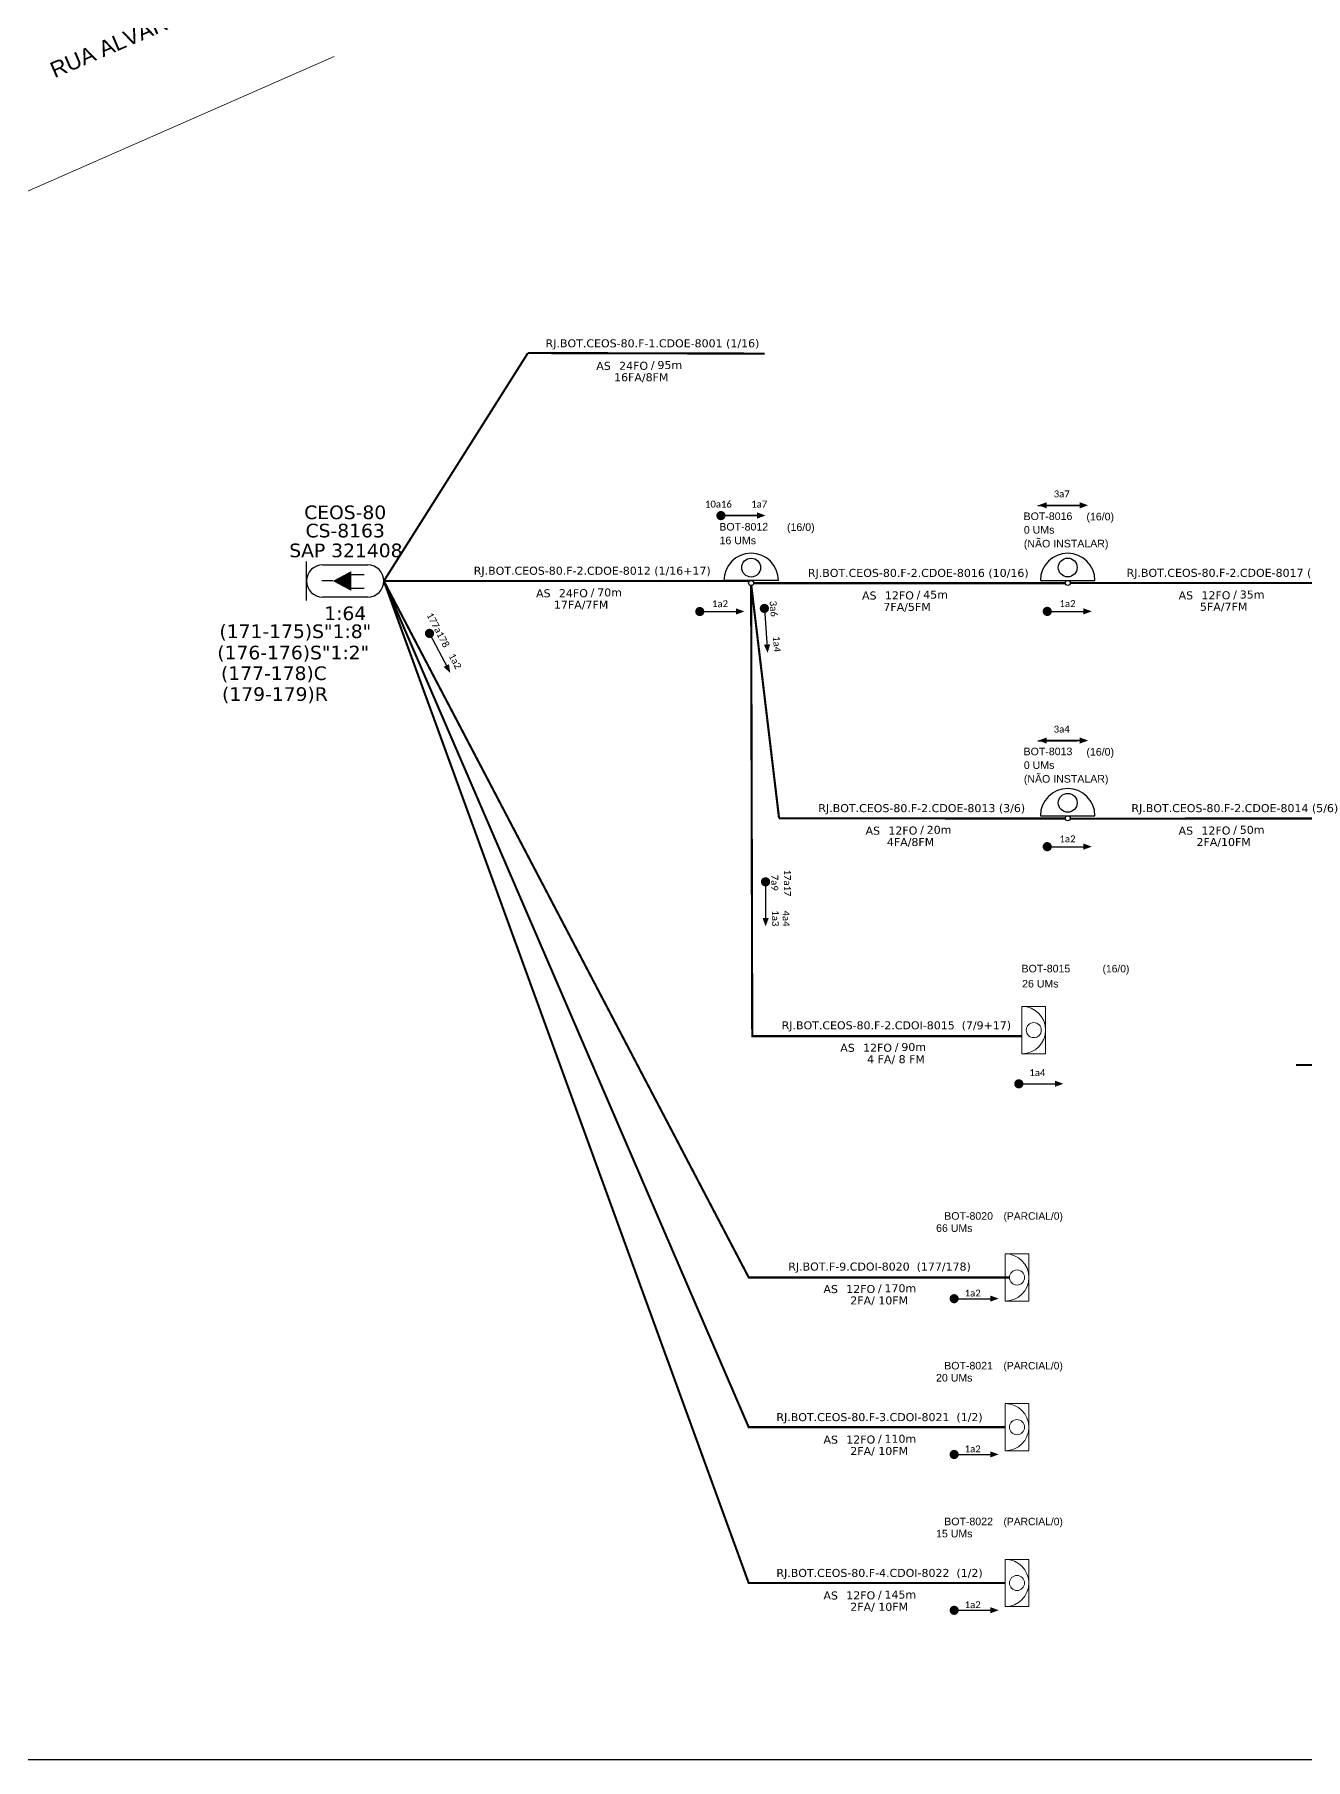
# Model space of a CAD drawing. Header units: metres. Extents: x -1477 to -636, y -54 to 540.
# Drawn here: x -1238.5 to -953.9, y -54 to 332.3 of the extents above; entities that cross this region are included whole.
import ezdxf
from ezdxf.enums import TextEntityAlignment as Align

# ---------------------------------------------------------------- set-up
doc = ezdxf.new("R2010")
doc.units = ezdxf.units.M
for name, color, linetype, lineweight in [("20.0-LEGENDA DOS CDO'S", 1, 'Continuous', 0), ('20.1-CDO_INTERIOR', 1, 'Continuous', 0), ('20.2-CDO_POSTE', 1, 'Continuous', 5), ('40.1-ETIQUETAS', 1, 'Continuous', 20), ('Quadra', 251, 'Continuous', 0), ('Segmento Logradouro Texto', 251, 'Continuous', 0)]:
    doc.layers.add(name, color=color, linetype=linetype, lineweight=lineweight)
for name, color, linetype in [('20.4-CEOS', 1, 'Continuous'), ('CAP a instalar', 1, 'FENCELINE1'), ('CD a instalar', 1, 'Continuous'), ('SETA', 7, 'Continuous'), ('texto', 255, 'Continuous'), ('UNIFILAR', 7, 'Continuous')]:
    doc.layers.add(name, color=color, linetype=linetype)
doc.styles.add('ARIAL', font='arial.ttf')
doc.styles.add('DIGICADE', font='arial.ttf')
doc.styles.add('siredit', font='verdana.ttf')
doc.styles.get("Standard").update_dxf_attribs({"font": 'arial.ttf'})
doc.linetypes.add('FENCELINE1', pattern='A,0.25,-0.1,[133,ltypeshp.shx,S=0.1,R=0,X=-0.1,Y=0],-0.1,1', length=1.45)

# ---------------------------------------------------------------- blocks, each defined once
blk = doc.blocks.new('CDOI NI')
at = {"layer": 'CAP a instalar', "color": 252, "linetype": 'Continuous'}
blk.add_lwpolyline([(34185.32, 58977.88), (34198.4, 58977.88)], dxfattribs=at)
for centre, radius in [((34191.86, 58980.99), 2.26), ((34191.86, 58977.28), 0.606)]:
    blk.add_circle(centre, radius, dxfattribs=at)
blk.add_arc((34191.86, 58977.88), 6.54, 360, 180, dxfattribs=at)
blk = doc.blocks.new('*U29')
at = {"layer": '20.4-CEOS', "color": 7, "style": 'siredit'}
for tag, p in [('FIBRAS_SPLITTER', (0, 0)), ('FIBRAS_TOP_C', (0, -4.13)), ('RESERVA_FINAIS', (0, -5.46))]:
    blk.add_attdef(tag, p, '', height=1.01, dxfattribs=at)
for tag, p, flags in [('ID_ATIVIDADE', (0, -6.77), 3), ('FATOR', (0, -8.09), 1), ('QTDE', (0, -9.4), 1), ('FID', (0, -10.71), 1)]:
    blk.add_attdef(tag, p, '', height=1.01, dxfattribs=dict(at, flags=flags))
blk = doc.blocks.new('*U31')
at = {"layer": '20.4-CEOS', "color": 7, "style": 'siredit'}
blk.add_attdef('FIBRAS_SPLITTER', (0, 0), '', height=1.01, dxfattribs=at)
for tag, p, flags in [('ID_ATIVIDADE', (0, -1.48), 3), ('FATOR', (0, -2.79), 1), ('QTDE', (0, -4.11), 1), ('FID', (0, -5.42), 1)]:
    blk.add_attdef(tag, p, '', height=1.01, dxfattribs=dict(at, flags=flags))
blk = doc.blocks.new('ETIQUETA_RS5F')
at = {"layer": '40.1-ETIQUETAS', "color": 0, "style": 'siredit'}
blk.add_text('/', height=1.5, dxfattribs=at).set_placement((1.58, -1.95), align=Align.MIDDLE_RIGHT)
for tag, p in [('ETIQUETA_R_PRIMARIA', (1.21, 4.1)), ('ETIQUETA_R_SECUNDARIA', (1.21, 2.1)), ('F_ATIVAS/F_MORTAS', (1.14, -4.24))]:
    blk.add_attdef(tag, text='', height=1.5, dxfattribs=at).set_placement(p, align=Align.MIDDLE_CENTER)
for tag, p in [('TIPO_CABO', (-6.58, -2.12)), ('CAP_CABO', (0.4, -2.09))]:
    blk.add_attdef(tag, text='', height=1.5, dxfattribs=at).set_placement(p, align=Align.MIDDLE_RIGHT)
blk.add_attdef('METROS', text='', height=1.5, dxfattribs=at).set_placement((2.14, -1.95), align=Align.MIDDLE_LEFT)
for tag, p in [('FUSÃO_1', (0.85, -8.39)), ('FUSÃO_2', (0.85, -10.6)), ('FUSÃO_3', (0.85, -12.93)), ('FUSÃO_4', (0.85, -15.14)), ('FUSÃO_5', (0.85, -17.16))]:
    blk.add_attdef(tag, text='', height=1.5, dxfattribs=at).set_placement(p, align=Align.CENTER)
blk = doc.blocks.new('CDOI_INT')
at = {"layer": '20.1-CDO_INTERIOR', "color": 0, "lineweight": 18}
blk.add_lwpolyline([(4.25, -4.25), (4.25, 4.25), (0, 4.25), (0, -4.25)], close=True, dxfattribs=at)
blk.add_circle((2.12, 0), 1.36, dxfattribs=at)
blk.add_arc((0, 0), 4.25, 270, 90, dxfattribs=at)
at = {"layer": "20.0-LEGENDA DOS CDO'S", "color": 0, "style": 'ARIAL'}
for tag, p in [('CDO_N', (-0.08, 10.38)), ('SURVEY', (-0.08, 8.2)), ('SPLITER_1', (21.18, 10.38)), ('SPLITER_2', (21.19, 8.68)), ('SAP', (-0.08, 6.23)), ('1:XX', (5.94, -2.22)), ('UMS', (5.94, -4.24))]:
    blk.add_attdef(tag, p, '', height=1.36, dxfattribs=at)
blk.add_attdef('FIBRAS_UTILIZADAS', text='', height=1.36, dxfattribs=at).set_placement((15.34, 10.38), align=Align.CENTER)
blk = doc.blocks.new('CDOE-TEXTO PADRÃO')
at = {"layer": "20.0-LEGENDA DOS CDO'S", "color": 0, "style": 'ARIAL'}
for tag, p in [('CDO_N', (0.49, 7.39)), ('CORDOALHA', (0.5, 4.33)), ('SAP', (0.51, 1.67)), ('SPLITER_1', (0.59, -0.91)), ('SPLITER_2', (0.6, -3.55)), ('(XX-XX_F)S', (0.54, -8.29)), ('(XX-XX_L)S', (0.55, -10.83)), ('UMS', (0.55, -13.15))]:
    blk.add_attdef(tag, p, '', height=1.7, rotation=0.118, dxfattribs=at)
blk.add_attdef('FIBRAS_UTILIZADAS', text='', height=1.7, rotation=0.118, dxfattribs=at).set_placement((19.77, 7.43), align=Align.CENTER)

msp = doc.modelspace()

# ---------------------------------------------------------------- linework, layer by layer
at = {"color": 5}
msp.add_line((-1071.93, 210.01), (-1084.14, 210.01), dxfattribs=at)
at = {"color": 7}
msp.add_lwpolyline([(-1477.01, -54.05), (-636.01, -54.05), (-636.01, 539.95), (-1477.01, 539.95)], close=True, dxfattribs=at)
for points, const_width in [([(-1085.31, 224.57, 1), (-1084.28, 224.57, 1)], 1.03), ([(-1075.1, 204.29, 1), (-1075.03, 203.26, 1)], 1.03), ([(-1090.04, 203.08, 1), (-1089.02, 203.08, 1)], 1.03), ([(-1012.22, 203.11, 1), (-1011.19, 203.11, 1)], 1.03), ([(-1150.31, 198.64, 1), (-1149.83, 197.73, 1)], 1.03), ([(-1012.22, 150.41, 1), (-1011.19, 150.41, 1)], 1.03), ([(-1074.8, 143.05, 1), (-1074.8, 142.02, 1)], 1.03), ([(-1018.59, 97.3, 1), (-1017.56, 97.3, 1)], 1.02), ([(-1033.07, 49.17, 1), (-1032.05, 49.17, 1)], 1.02), ([(-1033.07, 14.27, 1), (-1032.05, 14.27, 1)], 1.02), ([(-1033.07, -20.63, 1), (-1032.05, -20.63, 1)], 1.02)]:
    msp.add_lwpolyline(points, format="xyb", close=True, dxfattribs=dict(const_width=const_width))
at = {"color": 5}
for centre, radius in [((-1078.03, 212.91), 2.11), ((-1078.03, 209.45), 0.565)]:
    msp.add_circle(centre, radius, dxfattribs=at)
msp.add_arc((-1078.03, 210.01), 6.11, 0, 180, dxfattribs=at)
at = {"layer": '20.4-CEOS', "color": 5}
for p, q in [((-1174.01, 213.52), (-1163.9, 213.52)), ((-1163.9, 206.31), (-1174.01, 206.31))]:
    msp.add_line(p, q, dxfattribs=at)
for points in [[(-1177.61, 205.57), (-1177.61, 214.26)], [(-1171.74, 209.92), (-1174.17, 209.92)], [(-1167.76, 211.35), (-1164.69, 211.35)], [(-1167.76, 208.35), (-1164.69, 208.35)]]:
    msp.add_lwpolyline(points, dxfattribs=at)
msp.add_lwpolyline([(-1171.74, 209.92, 0, 4.45, 0), (-1167.57, 209.92, 4.45, 4.45, 0)], format="xyseb", dxfattribs=at)
for centre, start, end in [((-1174.01, 209.92), 90, 270), ((-1163.9, 209.92), 270, 90)]:
    msp.add_arc(centre, 3.6, start, end, dxfattribs=at)
at = {"layer": 'CAP a instalar', "color": 7, "linetype": 'FENCELINE1', "ltscale": 5, "const_width": 0.479}
for points in [[(-1160.3, 209.9), (-1128.03, 260.98)], [(-1128.03, 260.98), (-1075.02, 260.85)], [(-1077.99, 208.88), (-1071.77, 156.75)], [(-1077.46, 209.45), (-1007.69, 209.42)], [(-1006.56, 209.47), (-936.78, 209.45)], [(-1071.77, 156.75), (-1007.69, 156.73)], [(-1006.56, 156.7), (-936.79, 156.72)]]:
    msp.add_lwpolyline(points, dxfattribs=at)
at = {"layer": 'CAP a instalar', "color": 5, "linetype": 'FENCELINE1', "ltscale": 5, "const_width": 0.479}
msp.add_lwpolyline([(-1160.3, 209.92), (-1078.36, 209.9)], dxfattribs=at)
at = {"layer": 'CD a instalar', "color": 8, "linetype": 'FENCELINE1', "ltscale": 5, "const_width": 0.479}
for points in [[(-1020.17, 53.92), (-1078.57, 53.92), (-1160.3, 209.92)], [(-1021.13, 20.39), (-1078.58, 20.39), (-1160.3, 209.92)], [(-1021.13, -14.51), (-1078.58, -14.51), (-1160.3, 209.92)]]:
    msp.add_lwpolyline(points, dxfattribs=at)
at = {"layer": 'CD a instalar', "color": 1, "linetype": 'FENCELINE1', "ltscale": 5, "const_width": 0.479}
msp.add_lwpolyline([(-1017.36, 107.96), (-1077.78, 107.96), (-1078.03, 208.88)], dxfattribs=at)
at = {"layer": 'Quadra', "color": 4}
msp.add_lwpolyline([(-1171.39, 327.42), (-1274.27, 282.26)], dxfattribs=at)
at = {"layer": 'SETA'}
for points in [[(-1084.79, 224.57), (-1075.97, 224.57)], [(-1075.97, 224.57), (-1084.79, 224.57)], [(-1084.79, 224.57), (-1075.97, 224.57)], [(-1013.83, 226.81), (-1005, 226.81)], [(-1012.55, 226.86), (-1003.72, 226.86)], [(-1003.72, 226.86), (-1012.55, 226.86)], [(-1089.53, 203.08), (-1080.71, 203.08)], [(-1075.07, 203.78), (-1074.43, 194.97)], [(-1011.7, 203.11), (-1002.88, 203.11)], [(-1150.07, 198.18), (-1145.99, 190.36)], [(-1013.83, 174.11), (-1005, 174.11)], [(-1012.55, 174.17), (-1003.72, 174.17)], [(-1003.72, 174.17), (-1012.55, 174.17)], [(-1011.7, 150.41), (-1002.88, 150.41)], [(-1074.8, 142.54), (-1074.8, 133.71)], [(-1018.08, 97.3), (-1009.27, 97.3)], [(-1032.56, 49.17), (-1023.75, 49.17)], [(-1032.56, 14.27), (-1023.75, 14.27)], [(-1032.56, -20.63), (-1023.75, -20.63)]]:
    msp.add_lwpolyline(points, dxfattribs=at)
for points in [[(-1076.68, 225.27), (-1074.8, 224.59), (-1076.68, 223.9)], [(-1076.68, 225.27), (-1074.8, 224.59), (-1076.68, 223.9)], [(-1011.84, 227.56), (-1013.72, 226.88), (-1011.84, 226.19)], [(-1004.43, 227.56), (-1002.55, 226.88), (-1004.43, 226.19)], [(-1081.41, 203.78), (-1079.53, 203.1), (-1081.41, 202.41)], [(-1003.59, 203.81), (-1001.71, 203.12), (-1003.59, 202.44)], [(-1073.78, 195.73), (-1074.33, 193.81), (-1075.15, 195.63)], [(-1145.7, 191.31), (-1145.43, 189.33), (-1146.91, 190.68)], [(-1011.84, 174.86), (-1013.72, 174.18), (-1011.84, 173.5)], [(-1004.43, 174.86), (-1002.55, 174.18), (-1004.43, 173.5)], [(-1003.59, 151.11), (-1001.71, 150.42), (-1003.59, 149.74)], [(-1074.1, 134.42), (-1074.78, 132.54), (-1075.47, 134.42)], [(-1009.97, 97.99), (-1008.1, 97.31), (-1009.97, 96.63)], [(-1024.46, 49.87), (-1022.58, 49.19), (-1024.46, 48.5)], [(-1024.46, 14.97), (-1022.58, 14.29), (-1024.46, 13.6)], [(-1024.46, -19.93), (-1022.58, -20.61), (-1024.46, -21.3)]]:
    msp.add_solid(points, dxfattribs=at)
at = {"layer": 'UNIFILAR', "color": 1, "linetype": 'Continuous', "lineweight": 60}
msp.add_line((-928.43, 101.58), (-955.98, 101.49), dxfattribs=at)

# ---------------------------------------------------------------- block references
at = {"layer": '20.2-CDO_POSTE', "color": 252}
ref = msp.add_blockref('CDOE-TEXTO PADRÃO', (-1009.73, 212.22), dxfattribs=dict(at, xscale=0.9976919069366454, yscale=0.9976919069366454, zscale=0.9976919069366454))
ref.add_attrib('CDO_N', 'BOT-8016', (-1017.01, 223.57), dxfattribs={"layer": "20.0-LEGENDA DOS CDO'S", "color": 0, "height": 1.696, "rotation": 0.118, "style": 'ARIAL'})
ref.add_attrib('CORDOALHA', '0 UMs', (-1016.95, 220.52), dxfattribs={"layer": '20.1-CDO_INTERIOR', "color": 0, "height": 1.696, "rotation": 0.118, "style": 'ARIAL'})
ref.add_attrib('SAP', '(NÃO INSTALAR)', (-1016.95, 217.43), dxfattribs={"layer": "20.0-LEGENDA DOS CDO'S", "color": 0, "height": 1.6959, "rotation": 0.118, "style": 'ARIAL'})
ref.add_attrib('FIBRAS_UTILIZADAS', '       (16/0)', dxfattribs={"layer": "20.0-LEGENDA DOS CDO'S", "color": 0, "height": 1.6959, "rotation": 0.118, "style": 'ARIAL'}).set_placement((-1002.14, 223.5), align=Align.CENTER)
at = {"layer": '20.2-CDO_POSTE', "color": 5}
ref = msp.add_blockref('CDOE-TEXTO PADRÃO', (-1077.87, 209.85), dxfattribs=dict(at, xscale=0.9976919069366454, yscale=0.9976919069366454, zscale=0.9976919069366454))
ref.add_attrib('CDO_N', 'BOT-8012', (-1085.15, 221.21), dxfattribs={"layer": "20.0-LEGENDA DOS CDO'S", "color": 0, "height": 1.696, "rotation": 0.118, "style": 'ARIAL'})
ref.add_attrib('CORDOALHA', '16 UMs', (-1085.09, 218.15), dxfattribs={"layer": '20.1-CDO_INTERIOR', "color": 0, "height": 1.696, "rotation": 0.118, "style": 'ARIAL'})
ref.add_attrib('FIBRAS_UTILIZADAS', '       (16/0)', dxfattribs={"layer": "20.0-LEGENDA DOS CDO'S", "color": 0, "height": 1.6959, "rotation": 0.118, "style": 'ARIAL'}).set_placement((-1069.2, 221.13), align=Align.CENTER)
at = {"layer": '20.2-CDO_POSTE', "color": 252}
ref = msp.add_blockref('CDOE-TEXTO PADRÃO', (-1009.73, 159.52), dxfattribs=dict(at, xscale=0.9976919069366454, yscale=0.9976919069366454, zscale=0.9976919069366454))
ref.add_attrib('CDO_N', 'BOT-8013', (-1017.01, 170.88), dxfattribs={"layer": "20.0-LEGENDA DOS CDO'S", "color": 0, "height": 1.696, "rotation": 0.118, "style": 'ARIAL'})
ref.add_attrib('CORDOALHA', '0 UMs', (-1016.95, 167.82), dxfattribs={"layer": '20.1-CDO_INTERIOR', "color": 0, "height": 1.696, "rotation": 0.118, "style": 'ARIAL'})
ref.add_attrib('SAP', '(NÃO INSTALAR)', (-1016.95, 164.74), dxfattribs={"layer": "20.0-LEGENDA DOS CDO'S", "color": 0, "height": 1.6959, "rotation": 0.118, "style": 'ARIAL'})
ref.add_attrib('FIBRAS_UTILIZADAS', '       (16/0)', dxfattribs={"layer": "20.0-LEGENDA DOS CDO'S", "color": 0, "height": 1.6959, "rotation": 0.118, "style": 'ARIAL'}).set_placement((-1002.14, 170.8), align=Align.CENTER)
at = {"layer": '20.4-CEOS', "color": 5, "lineweight": 0}
ref = msp.add_blockref('*U29', (-1197.12, 197.13), dxfattribs=dict(at, xscale=3.023308800000001, yscale=3.023308800000001, zscale=3.023308800000001))
ref.add_attrib('FIBRAS_SPLITTER', '(171-175)S"1:8"', (-1197.12, 197.13), dxfattribs={"color": 5, "height": 3.0526, "style": 'siredit'})
ref.add_attrib('FIBRAS_TOP_C', '(177-178)C', (-1196.76, 187.74), dxfattribs={"color": 5, "height": 3.053, "style": 'siredit'})
ref.add_attrib('RESERVA_FINAIS', '(179-179)R', (-1196.53, 183.07), dxfattribs={"color": 5, "height": 3.053, "style": 'siredit'})
ref = msp.add_blockref('*U31', (-1197.59, 192.37), dxfattribs=dict(at, xscale=3.023308800000001, yscale=3.023308800000001, zscale=3.023308800000001))
ref.add_attrib('FIBRAS_SPLITTER', '(176-176)S"1:2"', (-1197.59, 192.37), dxfattribs={"color": 5, "height": 3.0526, "style": 'siredit'})
at = {"layer": '40.1-ETIQUETAS', "color": 7}
ref = msp.add_blockref('ETIQUETA_RS5F', (-1101.55, 260.64), dxfattribs=dict(at, xscale=1.197230269402352, yscale=1.197230269402352, zscale=1.197230269402352))
ref.add_attrib('ETIQUETA_R_SECUNDARIA', 'RJ.BOT.CEOS-80.F-1.CDOE-8001 (1/16)', dxfattribs={"color": 0, "height": 1.7958, "style": 'siredit'}).set_placement((-1100.13, 263.16), align=Align.MIDDLE_CENTER)
ref.add_attrib('TIPO_CABO', 'AS', dxfattribs={"color": 0, "height": 1.796, "style": 'siredit'}).set_placement((-1109.47, 258.11), align=Align.MIDDLE_RIGHT)
ref.add_attrib('CAP_CABO', '24FO', dxfattribs={"color": 0, "height": 1.796, "style": 'siredit'}).set_placement((-1101.11, 258.13), align=Align.MIDDLE_RIGHT)
ref.add_attrib('METROS', '95m', dxfattribs={"color": 0, "height": 1.796, "style": 'siredit'}).set_placement((-1099.02, 258.3), align=Align.MIDDLE_LEFT)
ref.add_attrib('F_ATIVAS/F_MORTAS', '16FA/8FM', dxfattribs={"color": 0, "height": 1.796, "style": 'siredit'}).set_placement((-1102.64, 255.56), align=Align.MIDDLE_CENTER)
ref = msp.add_blockref('ETIQUETA_RS5F', (-1115.03, 209.7), dxfattribs=dict(at, xscale=1.197230269402352, yscale=1.197230269402352, zscale=1.197230269402352))
ref.add_attrib('ETIQUETA_R_SECUNDARIA', 'RJ.BOT.CEOS-80.F-2.CDOE-8012 (1/16+17)', dxfattribs={"color": 1, "height": 1.7958, "style": 'siredit'}).set_placement((-1113.62, 212.22), align=Align.MIDDLE_CENTER)
ref.add_attrib('TIPO_CABO', 'AS', dxfattribs={"color": 0, "height": 1.796, "style": 'siredit'}).set_placement((-1122.95, 207.17), align=Align.MIDDLE_RIGHT)
ref.add_attrib('CAP_CABO', '24FO', dxfattribs={"color": 0, "height": 1.796, "style": 'siredit'}).set_placement((-1114.59, 207.19), align=Align.MIDDLE_RIGHT)
ref.add_attrib('METROS', '70m', dxfattribs={"color": 0, "height": 1.796, "style": 'siredit'}).set_placement((-1112.5, 207.36), align=Align.MIDDLE_LEFT)
ref.add_attrib('F_ATIVAS/F_MORTAS', '17FA/7FM', dxfattribs={"color": 5, "height": 1.796, "style": 'siredit'}).set_placement((-1116.12, 204.62), align=Align.MIDDLE_CENTER)
ref = msp.add_blockref('ETIQUETA_RS5F', (-1042.02, 209.21), dxfattribs=dict(at, xscale=1.197230269402352, yscale=1.197230269402352, zscale=1.197230269402352))
ref.add_attrib('ETIQUETA_R_SECUNDARIA', 'RJ.BOT.CEOS-80.F-2.CDOE-8016 (10/16)', dxfattribs={"color": 0, "height": 1.7958, "style": 'siredit'}).set_placement((-1040.6, 211.73), align=Align.MIDDLE_CENTER)
ref.add_attrib('TIPO_CABO', 'AS', dxfattribs={"color": 0, "height": 1.796, "style": 'siredit'}).set_placement((-1049.94, 206.67), align=Align.MIDDLE_RIGHT)
ref.add_attrib('CAP_CABO', '12FO', dxfattribs={"color": 0, "height": 1.796, "style": 'siredit'}).set_placement((-1041.58, 206.7), align=Align.MIDDLE_RIGHT)
ref.add_attrib('METROS', '45m', dxfattribs={"color": 0, "height": 1.796, "style": 'siredit'}).set_placement((-1039.49, 206.87), align=Align.MIDDLE_LEFT)
ref.add_attrib('F_ATIVAS/F_MORTAS', '7FA/5FM', dxfattribs={"color": 0, "height": 1.796, "style": 'siredit'}).set_placement((-1043.11, 204.12), align=Align.MIDDLE_CENTER)
ref = msp.add_blockref('ETIQUETA_RS5F', (-971.12, 209.23), dxfattribs=dict(at, xscale=1.197230269402352, yscale=1.197230269402352, zscale=1.197230269402352))
ref.add_attrib('ETIQUETA_R_SECUNDARIA', 'RJ.BOT.CEOS-80.F-2.CDOE-8017 (12/16', dxfattribs={"color": 0, "height": 1.7958, "style": 'siredit'}).set_placement((-969.7, 211.75), align=Align.MIDDLE_CENTER)
ref.add_attrib('TIPO_CABO', 'AS', dxfattribs={"color": 0, "height": 1.796, "style": 'siredit'}).set_placement((-979.04, 206.7), align=Align.MIDDLE_RIGHT)
ref.add_attrib('CAP_CABO', '12FO', dxfattribs={"color": 0, "height": 1.796, "style": 'siredit'}).set_placement((-970.68, 206.72), align=Align.MIDDLE_RIGHT)
ref.add_attrib('METROS', '35m', dxfattribs={"color": 0, "height": 1.796, "style": 'siredit'}).set_placement((-968.59, 206.89), align=Align.MIDDLE_LEFT)
ref.add_attrib('F_ATIVAS/F_MORTAS', '5FA/7FM', dxfattribs={"color": 0, "height": 1.796, "style": 'siredit'}).set_placement((-972.2, 204.15), align=Align.MIDDLE_CENTER)
ref = msp.add_blockref('ETIQUETA_RS5F', (-1041.24, 156.53), dxfattribs=dict(at, xscale=1.197230269402352, yscale=1.197230269402352, zscale=1.197230269402352))
ref.add_attrib('ETIQUETA_R_SECUNDARIA', 'RJ.BOT.CEOS-80.F-2.CDOE-8013 (3/6)', dxfattribs={"color": 0, "height": 1.7958, "style": 'siredit'}).set_placement((-1039.82, 159.05), align=Align.MIDDLE_CENTER)
ref.add_attrib('TIPO_CABO', 'AS', dxfattribs={"color": 0, "height": 1.796, "style": 'siredit'}).set_placement((-1049.16, 154), align=Align.MIDDLE_RIGHT)
ref.add_attrib('CAP_CABO', '12FO', dxfattribs={"color": 0, "height": 1.796, "style": 'siredit'}).set_placement((-1040.8, 154.03), align=Align.MIDDLE_RIGHT)
ref.add_attrib('METROS', '20m', dxfattribs={"color": 0, "height": 1.796, "style": 'siredit'}).set_placement((-1038.71, 154.19), align=Align.MIDDLE_LEFT)
ref.add_attrib('F_ATIVAS/F_MORTAS', '4FA/8FM', dxfattribs={"color": 0, "height": 1.796, "style": 'siredit'}).set_placement((-1042.33, 151.45), align=Align.MIDDLE_CENTER)
ref = msp.add_blockref('ETIQUETA_RS5F', (-971.12, 156.53), dxfattribs=dict(at, xscale=1.197230269402352, yscale=1.197230269402352, zscale=1.197230269402352))
ref.add_attrib('ETIQUETA_R_SECUNDARIA', 'RJ.BOT.CEOS-80.F-2.CDOE-8014 (5/6)', dxfattribs={"color": 0, "height": 1.7958, "style": 'siredit'}).set_placement((-969.7, 159.05), align=Align.MIDDLE_CENTER)
ref.add_attrib('TIPO_CABO', 'AS', dxfattribs={"color": 0, "height": 1.796, "style": 'siredit'}).set_placement((-979.04, 154), align=Align.MIDDLE_RIGHT)
ref.add_attrib('CAP_CABO', '12FO', dxfattribs={"color": 0, "height": 1.796, "style": 'siredit'}).set_placement((-970.68, 154.03), align=Align.MIDDLE_RIGHT)
ref.add_attrib('METROS', '50m', dxfattribs={"color": 0, "height": 1.796, "style": 'siredit'}).set_placement((-968.59, 154.19), align=Align.MIDDLE_LEFT)
ref.add_attrib('F_ATIVAS/F_MORTAS', '2FA/10FM', dxfattribs={"color": 0, "height": 1.796, "style": 'siredit'}).set_placement((-972.2, 151.45), align=Align.MIDDLE_CENTER)
at = {"layer": 'CAP a instalar', "linetype": 'FENCELINE1', "xscale": 0.93312, "yscale": 0.93312, "zscale": 0.93312}
for p in [(-32912.24, -54823.4), (-32912.24, -54876.1)]:
    msp.add_blockref('CDOI NI', p, dxfattribs=at)
at = {"layer": 'CD a instalar', "color": 1, "linetype": 'FENCELINE1', "ltscale": 5}
ref = msp.add_blockref('CDOI_INT', (-1017.37, 109.33), dxfattribs=dict(at, xscale=1.245463422985433, yscale=1.245463422985433, zscale=1.245463422985433))
ref.add_attrib('CDO_N', 'BOT-8015    ', dxfattribs={"layer": "20.0-LEGENDA DOS CDO'S", "color": 0, "height": 1.6942, "style": 'ARIAL'}).set_placement((-1003.92, 122.26), align=Align.RIGHT)
ref.add_attrib('FIBRAS_UTILIZADAS', '        (16/0)', dxfattribs={"layer": "20.0-LEGENDA DOS CDO'S", "color": 0, "height": 1.6707, "style": 'ARIAL', "width": 0.986168}).set_placement((-993.31, 122.26), align=Align.RIGHT)
ref.add_attrib('SURVEY', '               26 UMs           ', dxfattribs={"layer": "20.0-LEGENDA DOS CDO'S", "color": 0, "height": 1.6942, "style": 'ARIAL'}).set_placement((-1001.95, 118.87), align=Align.RIGHT)
ref = msp.add_blockref('ETIQUETA_RS5F', (-1046.91, 107.89), dxfattribs=dict(at, xscale=1.195235386995762, yscale=1.195235386995762, zscale=1.195235386995762))
ref.add_attrib('ETIQUETA_R_SECUNDARIA', 'RJ.BOT.CEOS-80.F-2.CDOI-8015  (7/9+17)', dxfattribs={"layer": '40.1-ETIQUETAS', "color": 0, "height": 1.7929, "style": 'siredit'}).set_placement((-1045.5, 110.4), align=Align.MIDDLE_CENTER)
ref.add_attrib('TIPO_CABO', 'AS', dxfattribs={"layer": '40.1-ETIQUETAS', "color": 0, "height": 1.793, "style": 'siredit'}).set_placement((-1054.82, 105.36), align=Align.MIDDLE_RIGHT)
ref.add_attrib('CAP_CABO', '12FO', dxfattribs={"layer": '40.1-ETIQUETAS', "color": 0, "height": 1.793, "style": 'siredit'}).set_placement((-1046.48, 105.38), align=Align.MIDDLE_RIGHT)
ref.add_attrib('METROS', '90m', dxfattribs={"layer": '40.1-ETIQUETAS', "color": 0, "height": 1.793, "style": 'siredit'}).set_placement((-1044.39, 105.55), align=Align.MIDDLE_LEFT)
ref.add_attrib('F_ATIVAS/F_MORTAS', '4 FA/ 8 FM', dxfattribs={"layer": '40.1-ETIQUETAS', "color": 0, "height": 1.793, "style": 'siredit'}).set_placement((-1045.58, 102.81), align=Align.MIDDLE_CENTER)
at = {"layer": 'CD a instalar', "color": 8, "linetype": 'FENCELINE1', "ltscale": 5}
ref = msp.add_blockref('CDOI_INT', (-1021.12, 53.92), dxfattribs=dict(at, xscale=1.245463422985433, yscale=1.245463422985433, zscale=1.245463422985433))
ref.add_attrib('CDO_N', 'BOT-8020    ', dxfattribs={"layer": "20.0-LEGENDA DOS CDO'S", "color": 0, "height": 1.6942, "style": 'ARIAL'}).set_placement((-1021.23, 66.85), align=Align.RIGHT)
ref.add_attrib('FIBRAS_UTILIZADAS', '        (PARCIAL/0)', dxfattribs={"layer": "20.0-LEGENDA DOS CDO'S", "color": 0, "height": 1.6707, "style": 'ARIAL', "width": 0.986168}).set_placement((-1008.2, 66.85), align=Align.RIGHT)
ref.add_attrib('SURVEY', '               66 UMs           ', dxfattribs={"layer": "20.0-LEGENDA DOS CDO'S", "color": 0, "height": 1.6942, "style": 'ARIAL'}).set_placement((-1021.22, 64.13), align=Align.RIGHT)
at = {"layer": 'CD a instalar', "color": 252, "linetype": 'FENCELINE1', "ltscale": 5}
ref = msp.add_blockref('ETIQUETA_RS5F', (-1050.68, 53.84), dxfattribs=dict(at, xscale=1.195235386995762, yscale=1.195235386995762, zscale=1.195235386995762))
ref.add_attrib('ETIQUETA_R_SECUNDARIA', 'RJ.BOT.F-9.CDOI-8020  (177/178)', dxfattribs={"layer": '40.1-ETIQUETAS', "color": 0, "height": 1.7929, "style": 'siredit'}).set_placement((-1049.27, 56.36), align=Align.MIDDLE_CENTER)
ref.add_attrib('TIPO_CABO', 'AS', dxfattribs={"layer": '40.1-ETIQUETAS', "color": 0, "height": 1.793, "style": 'siredit'}).set_placement((-1058.59, 51.32), align=Align.MIDDLE_RIGHT)
ref.add_attrib('CAP_CABO', '12FO', dxfattribs={"layer": '40.1-ETIQUETAS', "color": 0, "height": 1.793, "style": 'siredit'}).set_placement((-1050.24, 51.34), align=Align.MIDDLE_RIGHT)
ref.add_attrib('METROS', '170m', dxfattribs={"layer": '40.1-ETIQUETAS', "color": 0, "height": 1.793, "style": 'siredit'}).set_placement((-1048.16, 51.51), align=Align.MIDDLE_LEFT)
ref.add_attrib('F_ATIVAS/F_MORTAS', '2FA/ 10FM', dxfattribs={"layer": '40.1-ETIQUETAS', "color": 0, "height": 1.793, "style": 'siredit'}).set_placement((-1049.35, 48.77), align=Align.MIDDLE_CENTER)
at = {"layer": 'CD a instalar', "color": 8, "linetype": 'FENCELINE1', "ltscale": 5}
ref = msp.add_blockref('CDOI_INT', (-1021.13, 20.39), dxfattribs=dict(at, xscale=1.245463422985433, yscale=1.245463422985433, zscale=1.245463422985433))
ref.add_attrib('CDO_N', 'BOT-8021    ', dxfattribs={"layer": "20.0-LEGENDA DOS CDO'S", "color": 0, "height": 1.6942, "style": 'ARIAL'}).set_placement((-1021.24, 33.32), align=Align.RIGHT)
ref.add_attrib('FIBRAS_UTILIZADAS', '        (PARCIAL/0)', dxfattribs={"layer": "20.0-LEGENDA DOS CDO'S", "color": 0, "height": 1.6707, "style": 'ARIAL', "width": 0.986168}).set_placement((-1008.21, 33.32), align=Align.RIGHT)
ref.add_attrib('SURVEY', '               20 UMs           ', dxfattribs={"layer": "20.0-LEGENDA DOS CDO'S", "color": 0, "height": 1.6942, "style": 'ARIAL'}).set_placement((-1021.23, 30.61), align=Align.RIGHT)
at = {"layer": 'CD a instalar', "color": 252, "linetype": 'FENCELINE1', "ltscale": 5}
ref = msp.add_blockref('ETIQUETA_RS5F', (-1050.68, 20.12), dxfattribs=dict(at, xscale=1.195235386995762, yscale=1.195235386995762, zscale=1.195235386995762))
ref.add_attrib('ETIQUETA_R_SECUNDARIA', 'RJ.BOT.CEOS-80.F-3.CDOI-8021  (1/2)', dxfattribs={"layer": '40.1-ETIQUETAS', "color": 0, "height": 1.7929, "style": 'siredit'}).set_placement((-1049.27, 22.64), align=Align.MIDDLE_CENTER)
ref.add_attrib('TIPO_CABO', 'AS', dxfattribs={"layer": '40.1-ETIQUETAS', "color": 0, "height": 1.793, "style": 'siredit'}).set_placement((-1058.59, 17.59), align=Align.MIDDLE_RIGHT)
ref.add_attrib('CAP_CABO', '12FO', dxfattribs={"layer": '40.1-ETIQUETAS', "color": 0, "height": 1.793, "style": 'siredit'}).set_placement((-1050.24, 17.62), align=Align.MIDDLE_RIGHT)
ref.add_attrib('METROS', '110m', dxfattribs={"layer": '40.1-ETIQUETAS', "color": 0, "height": 1.793, "style": 'siredit'}).set_placement((-1048.16, 17.79), align=Align.MIDDLE_LEFT)
ref.add_attrib('F_ATIVAS/F_MORTAS', '2FA/ 10FM', dxfattribs={"layer": '40.1-ETIQUETAS', "color": 0, "height": 1.793, "style": 'siredit'}).set_placement((-1049.35, 15.05), align=Align.MIDDLE_CENTER)
at = {"layer": 'CD a instalar', "color": 8, "linetype": 'FENCELINE1', "ltscale": 5}
ref = msp.add_blockref('CDOI_INT', (-1021.13, -14.51), dxfattribs=dict(at, xscale=1.245463422985433, yscale=1.245463422985433, zscale=1.245463422985433))
ref.add_attrib('CDO_N', 'BOT-8022    ', dxfattribs={"layer": "20.0-LEGENDA DOS CDO'S", "color": 0, "height": 1.6942, "style": 'ARIAL'}).set_placement((-1021.24, -1.58), align=Align.RIGHT)
ref.add_attrib('FIBRAS_UTILIZADAS', '        (PARCIAL/0)', dxfattribs={"layer": "20.0-LEGENDA DOS CDO'S", "color": 0, "height": 1.6707, "style": 'ARIAL', "width": 0.986168}).set_placement((-1008.21, -1.58), align=Align.RIGHT)
ref.add_attrib('SURVEY', '               15 UMs           ', dxfattribs={"layer": "20.0-LEGENDA DOS CDO'S", "color": 0, "height": 1.6942, "style": 'ARIAL'}).set_placement((-1021.23, -4.3), align=Align.RIGHT)
at = {"layer": 'CD a instalar', "color": 252, "linetype": 'FENCELINE1', "ltscale": 5}
ref = msp.add_blockref('ETIQUETA_RS5F', (-1050.68, -14.78), dxfattribs=dict(at, xscale=1.195235386995762, yscale=1.195235386995762, zscale=1.195235386995762))
ref.add_attrib('ETIQUETA_R_SECUNDARIA', 'RJ.BOT.CEOS-80.F-4.CDOI-8022  (1/2)', dxfattribs={"layer": '40.1-ETIQUETAS', "color": 0, "height": 1.7929, "style": 'siredit'}).set_placement((-1049.27, -12.26), align=Align.MIDDLE_CENTER)
ref.add_attrib('TIPO_CABO', 'AS', dxfattribs={"layer": '40.1-ETIQUETAS', "color": 0, "height": 1.793, "style": 'siredit'}).set_placement((-1058.59, -17.31), align=Align.MIDDLE_RIGHT)
ref.add_attrib('CAP_CABO', '12FO', dxfattribs={"layer": '40.1-ETIQUETAS', "color": 0, "height": 1.793, "style": 'siredit'}).set_placement((-1050.24, -17.28), align=Align.MIDDLE_RIGHT)
ref.add_attrib('METROS', '145m', dxfattribs={"layer": '40.1-ETIQUETAS', "color": 0, "height": 1.793, "style": 'siredit'}).set_placement((-1048.16, -17.11), align=Align.MIDDLE_LEFT)
ref.add_attrib('F_ATIVAS/F_MORTAS', '2FA/ 10FM', dxfattribs={"layer": '40.1-ETIQUETAS', "color": 0, "height": 1.793, "style": 'siredit'}).set_placement((-1049.35, -19.85), align=Align.MIDDLE_CENTER)

# ---------------------------------------------------------------- texts
at = {"char_height": 1.5371, "width": 25.9857, "attachment_point": 5}
for s, insert in [('\\C7;\\fCalibri|b0|i0|c0|p34;1a4', (-1013.93, 99.8)), ('{\\fCalibri|b0|i0|c0|p34;\\C7;1a2}', (-1028.41, 50.42)), ('{\\fCalibri|b0|i0|c0|p34;\\C7;1a2}', (-1028.41, 15.52)), ('{\\fCalibri|b0|i0|c0|p34;\\C7;1a2}', (-1028.41, -19.38))]:
    msp.add_mtext(s, dxfattribs=dict(at, insert=insert))
at = {"layer": '20.4-CEOS', "color": 5, "style": 'siredit'}
for s, p in [('CEOS-80', (-1168.95, 226.83)), ('CS-8163', (-1168.95, 222.74)), ('SAP 321408', (-1168.79, 218.3)), ('1:64', (-1168.95, 204.21))]:
    msp.add_text(s, height=3.053, dxfattribs=at).set_placement(p, align=Align.TOP_CENTER)
at = {"layer": 'Segmento Logradouro Texto', "color": 5, "linetype": 'Continuous', "insert": (-1235.45, 325.78), "char_height": 3.5381, "width": 52.3448, "attachment_point": 1, "rotation": 23.2696, "style": 'DIGICADE'}
msp.add_mtext('RUA ALVARO RAMOS', dxfattribs=at)
at = {"layer": 'texto', "char_height": 1.5396, "width": 26.0291, "attachment_point": 5}
for s, insert in [('{\\fCalibri|b0|i0|c0|p34;\\C7;10a16}', (-1085.36, 227.14)), ('{\\fCalibri|b0|i0|c0|p34;\\C7;3a7}', (-1008.47, 229.42)), ('{\\fCalibri|b0|i0|c0|p34;\\C7;1a7}', (-1076.22, 227.14)), ('{\\fCalibri|b0|i0|c0|p34;\\C7;1a2}', (-1085, 204.82)), ('{\\fCalibri|b0|i0|c0|p34;\\C7;1a2}', (-1007.17, 204.85)), ('{\\fCalibri|b0|i0|c0|p34;\\C7;3a4}', (-1008.47, 176.73)), ('{\\fCalibri|b0|i0|c0|p34;\\C7;1a2}', (-1007.17, 152.15))]:
    msp.add_mtext(s, dxfattribs=dict(at, insert=insert))
for s, insert, rotation in [('{\\fCalibri|b0|i0|c0|p34;\\C7;3a6}', (-1073, 203.71), 274.1616), ('{\\fCalibri|b0|i0|c0|p34;\\C7;177a178}', (-1148.15, 198.94), 297.5385), ('{\\fCalibri|b0|i0|c0|p34;\\C7;1a4}', (-1072.27, 195.78), 274.1616), ('{\\fCalibri|b0|i0|c0|p34;\\C7;1a2}', (-1144.33, 191.96), 297.5385), ('{\\fCalibri|b0|i0|c0|p34;\\C7;7a9}', (-1072.75, 142.33), 270.0351), ('\\C1;\\fCalibri|b0|i0|c0|p34;17a17', (-1069.89, 142.28), 270.0351), ('{\\fCalibri|b0|i0|c0|p34;\\C7;1a3}', (-1072.59, 134.36), 270.0351), ('{\\fCalibri|b0|i0|c0|p34;\\C1;4a4}', (-1070.19, 134.32), 270.0351)]:
    msp.add_mtext(s, dxfattribs=dict(at, insert=insert, rotation=rotation))

doc.saveas('drawing.dxf')
